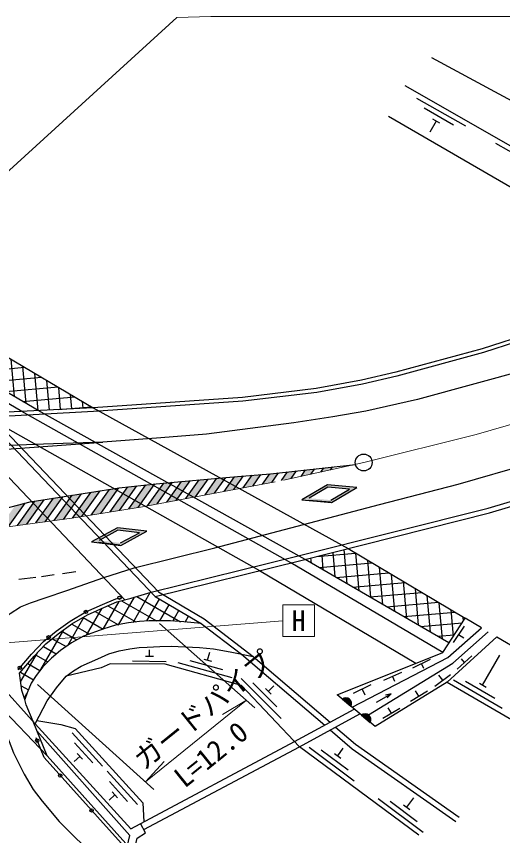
# Model space of a CAD drawing. Units: millimetres, scale not verified. Extents: x 40000 to 680000, y 20000 to 380000.
# Drawn here: x 434398 to 477586, y 241393 to 314183 of the extents above; entities that cross this region are included whole.
import ezdxf
from ezdxf.enums import TextEntityAlignment as Align

# ---------------------------------------------------------------- set-up
doc = ezdxf.new("R2010")
doc.units = ezdxf.units.MM
doc.header["$LTSCALE"] = 1000
doc.linetypes.add('CHAIN', pattern=[18.5, 12, -1.5, 3.5, -1.5])
for name, color, linetype, lineweight in [('M-BGD', 7, 'Continuous', 25), ('M-BGD-HTXT', 7, 'Continuous', 13), ('M-BMK', 2, 'CHAIN', 13), ('M-BMK-SRVR', 3, 'Continuous', 25), ('M-STR-HTXT', 7, 'Continuous', 13), ('M-STR-STR1', 1, 'Continuous', 25), ('M-STR-STRC', 7, 'Continuous', 25)]:
    doc.layers.add(name, color=color, linetype=linetype, lineweight=lineweight)
doc.styles.add('ＭＳ ゴシック', font='')
doc.styles.get('ＭＳ ゴシック').set_extended_font_data('MS Gothic')
pattern_1 = [(5, (-0, -0), (-87.1557, 996.1947), []), (95, (-0, -0), (-996.1947, -87.1557), [])]

msp = doc.modelspace()

# ---------------------------------------------------------------- hatches: boundary and pattern name
at = {"layer": 'M-BGD'}
h = msp.add_hatch(dxfattribs=at)
h.set_pattern_fill('USER', color=256, style=0, pattern_type=2)
h.set_pattern_definition(pattern_1)
h.paths.add_polyline_path([(436332, 279153), (441224, 279411), (420053, 291888), (418444, 289651)])
h = msp.add_hatch(dxfattribs=at)
h.set_pattern_fill('USER', color=256, style=0, pattern_type=2)
h.set_pattern_definition(pattern_1)
h.paths.add_polyline_path([(472821, 258515), (474272, 260707), (463854, 266900), (460039, 265940)])
h = msp.add_hatch(dxfattribs=at)
h.set_pattern_fill('USER', color=256, style=0, pattern_type=2)
h.set_pattern_definition([(60, (-0, -0), (-866.0254, 500), []), (150, (-0, -0), (-500, -866.0254), [])])
h.paths.add_polyline_path([(445344, 260420), (446205, 260477), (447179, 260487), (448099, 260464), (449265, 260376), (450797, 260229), (446711, 262652), (446361, 263019), (444583, 262501), (443330, 262153), (442159, 261665), (440707, 261006), (439335, 260196), (438106, 259323), (437022, 258420), (435965, 257328), (434684, 255825), (434755, 255167), (434895, 254297), (435162, 253482), (435354, 254074), (435712, 254946), (436144, 255609), (436744, 256380), (437511, 257161), (438301, 257850), (439299, 258522), (440372, 259110), (442155, 259758), (443215, 260080), (444369, 260288)])
for points in [[(463353, 253522, -0.82183), (464111, 252885)], [(465055, 252092, -0.82183), (465813, 251455)]]:
    msp.add_hatch(color=256, dxfattribs=at).paths.add_polyline_path(points)
at = {"layer": 'M-STR-STRC'}
for points in [[(457946, 272935), (458125, 272968), (458814, 273121), (459293, 273794), (458493, 273704)], [(460560, 273506), (460892, 273973), (460092, 273883), (459687, 273313)], [(462306, 273891), (462491, 274152), (461692, 274063), (461433, 273699)], [(449708, 271698), (450632, 272999), (451419, 273072), (450303, 271500), (450124, 271466), (449453, 271340)], [(452511, 273171), (452993, 273215), (452835, 272992), (452001, 271819), (451152, 271659), (452207, 273144)], [(454560, 273349), (453892, 272408), (453700, 272137), (452851, 271978), (453363, 272700), (453780, 273286), (454023, 273308)], [(454549, 272297), (455398, 272456), (456117, 273468), (455339, 273408)], [(456248, 272616), (457097, 272775), (457693, 273615), (456969, 273533), (456896, 273528)], [(443074, 272214), (443497, 272280), (443343, 272062), (441885, 270011), (441053, 269876), (442669, 272150)], [(445098, 272462), (444394, 271470), (443550, 270282), (442718, 270147), (443868, 271766), (444298, 272371)], [(446370, 272605), (446698, 272642), (446586, 272484), (445445, 270878), (445214, 270553), (444382, 270418), (444919, 271174), (445898, 272552)], [(447829, 272745), (448271, 272784), (448126, 272580), (447637, 271891), (446905, 270862), (446056, 270702), (447111, 272187), (447486, 272715)], [(449845, 272927), (449181, 271992), (448688, 271299), (448604, 271181), (447755, 271021), (448162, 271595), (448653, 272286), (449058, 272855)], [(440183, 271759), (439559, 270880), (439264, 270465), (438574, 269494), (437761, 269386), (438842, 270908), (439137, 271323), (439354, 271629)], [(441840, 272020), (440402, 269996), (440221, 269740), (439991, 269703), (439388, 269605), (439685, 270023), (439980, 270438), (441011, 271889)], [(435178, 270930), (434285, 270709), (432884, 268737), (433697, 268845)], [(436868, 271237), (436319, 270464), (435323, 269062), (434510, 268954), (435898, 270907), (436040, 271107)], [(438420, 271350), (437161, 269577), (436948, 269278), (436136, 269170), (436740, 270020), (437697, 271368), (438311, 271464)]]:
    msp.add_hatch(color=256, dxfattribs=at).paths.add_polyline_path(points)
h = msp.add_hatch(color=256, dxfattribs=at)
h.paths.add_polyline_path([(462019, 272554), (459762, 271215), (462377, 270995), (464635, 272334)])
h.paths.add_polyline_path([(463979, 272183), (462329, 271205), (460418, 271366), (462067, 272344)], flags=16)
h = msp.add_hatch(color=256, dxfattribs=at)
h.paths.add_polyline_path([(443381, 268753), (441076, 267498), (443682, 267182), (445987, 268437)])
h.paths.add_polyline_path([(445326, 268310), (443641, 267393), (441737, 267625), (443422, 268542)], flags=16)

# ---------------------------------------------------------------- linework, layer by layer
at = {"layer": 'M-BGD'}
for p, q in [((474310, 304422), (469968, 306901)), ((473219, 304527), (470613, 306015)), ((471997, 304706), (471389, 305054)), ((471693, 304880), (471135, 303903)), ((481331, 300414), (476989, 302893)), ((420053, 291888), (441224, 279411)), ((436332, 279153), (418444, 289651)), ((434884, 279077), (417916, 288917)), ((409308, 280994), (436071, 251324)), ((458761, 265623), (434884, 279077)), ((460039, 265940), (436332, 279153)), ((441224, 279411), (463854, 266900)), ((444023, 262346), (428552, 278648)), ((432731, 278043), (447026, 263047)), ((410039, 274047), (442082, 276343)), ((463854, 266900), (474272, 260707)), ((472821, 258515), (460039, 265940)), ((472263, 257672), (458761, 265623)), ((446711, 262652), (450797, 260229)), ((450797, 260229), (454399, 257517)), ((474164, 260001), (473188, 258549)), ((437120, 248489), (426303, 259765)), ((473676, 259275), (474143, 258961)), ((477077, 259043), (499387, 246101)), ((446215, 257341), (446224, 257904)), ((451378, 256984), (451573, 257686)), ((445865, 257346), (446565, 257336)), ((449812, 256953), (452702, 256148)), ((451041, 257078), (451715, 256890)), ((454399, 257517), (461787, 251205)), ((455436, 257303), (462257, 251460)), ((471162, 257041), (469583, 256286)), ((473557, 256189), (474859, 257358)), ((474208, 256773), (473921, 257093)), ((475792, 254770), (477335, 257431)), ((444709, 256913), (447709, 256869)), ((448728, 256788), (453544, 255446)), ((470373, 256663), (470557, 256278)), ((468603, 255898), (467012, 255169)), ((467808, 255534), (467997, 255120)), ((471575, 254659), (472966, 255722)), ((472271, 255191), (471929, 255637)), ((454378, 255353), (457903, 251806)), ((455402, 254961), (457517, 252833)), ((465882, 254796), (464316, 254014)), ((472673, 255018), (492235, 243674)), ((473213, 255225), (477538, 252717)), ((474304, 255112), (476899, 253607)), ((475524, 254925), (476130, 254574)), ((456532, 254463), (457026, 253966)), ((456779, 254214), (457257, 254689)), ((465099, 254405), (465350, 253902)), ((469406, 253332), (470900, 254245)), ((470153, 253789), (469860, 254269)), ((463353, 253522), (464111, 252885)), ((466374, 253261), (467680, 254000)), ((467680, 254000), (467196, 253875)), ((467680, 254000), (467323, 253650)), ((459106, 249747), (464412, 252632)), ((466957, 251820), (468465, 252708)), ((467711, 252264), (467426, 252748)), ((459532, 249296), (464906, 252217)), ((465055, 252092), (465813, 251455)), ((436071, 251324), (444563, 242003)), ((442053, 247558), (439365, 250520)), ((444563, 242003), (459106, 249747)), ((441182, 247848), (439569, 249625)), ((445715, 241937), (459532, 249296)), ((460390, 249247), (464410, 246274)), ((461462, 249014), (463874, 247230)), ((462935, 248484), (463430, 249152)), ((440043, 248434), (439526, 247965)), ((440278, 248175), (439807, 248693)), ((462654, 248692), (463217, 248276)), ((445151, 244145), (442462, 247107)), ((444280, 244435), (442667, 246212)), ((443140, 245021), (442625, 244554)), ((443375, 244762), (442905, 245280)), ((466532, 244705), (470520, 241689)), ((469069, 243914), (469702, 244752)), ((467601, 244460), (469993, 242651)), ((468789, 244126), (469348, 243703))]:
    msp.add_line(p, q, dxfattribs=at)
for points in [[(471268, 310531), (493325, 298627), (505338, 294683)], [(467454, 305310), (486598, 294216), (488323, 296940), (468920, 308017)], [(511101, 293829), (508470, 292754), (506182, 291860), (501810, 290191), (494445, 287564), (484590, 284311), (479873, 282832), (470027, 280130), (465448, 279108), (462497, 278598), (459036, 278076), (451272, 277067), (447230, 276735), (442082, 276343), (436811, 276174), (426136, 275745), (417709, 275429), (410002, 275172)], [(416895, 287497), (431470, 278753), (455983, 264938), (469871, 256708)], [(431645, 257620), (432302, 259166), (433086, 260330), (433848, 261114), (434761, 261712), (435640, 262086), (436953, 262528), (438878, 263162), (442165, 264317), (444868, 265195), (452011, 266960), (466662, 270827), (473636, 272614), (479997, 274463)], [(450797, 260229), (449265, 260376), (448099, 260464), (447179, 260487), (446205, 260477), (445344, 260420), (444369, 260288), (443215, 260080), (442155, 259758), (440372, 259110), (439299, 258522), (438301, 257850), (437511, 257161), (436744, 256380), (436144, 255609), (435712, 254946), (435354, 254074), (435162, 253482), (434895, 254297), (434755, 255167), (434684, 255825), (435965, 257328), (437022, 258420), (438106, 259323), (439335, 260196), (440707, 261006), (442159, 261665), (443330, 262153), (444583, 262501), (446361, 263019)], [(447026, 263047), (451076, 260645), (455436, 257303)], [(434553, 256134), (435743, 257530), (436818, 258641), (437923, 259561), (439172, 260448), (440569, 261272), (442040, 261940), (443232, 262437), (443549, 262525)], [(477077, 259043), (472673, 255018), (466255, 251084), (462902, 253901), (472263, 257672), (474272, 260707)], [(464210, 252802), (472735, 257228), (475718, 259849), (474272, 260707)], [(465298, 251888), (473176, 256707), (476317, 259494)], [(436071, 251324), (437129, 253366), (437949, 254531), (438825, 255557), (439458, 256026), (440163, 256446), (441620, 257106), (442623, 257548), (443519, 257800), (444461, 258002), (445290, 258097), (446023, 258144), (447137, 258210), (448146, 258221), (450672, 258104), (451904, 257986), (453397, 257725), (455436, 257303)], [(470158, 241439), (459532, 249296), (454406, 254730), (447603, 256623), (442718, 256654), (441931, 256301), (438825, 255557)], [(432631, 255138), (433014, 252317), (433529, 250382), (434148, 248746), (435081, 246866), (435898, 245486), (436692, 244440), (438194, 242649), (439754, 241067), (441291, 239716), (442382, 238922), (443867, 237892), (445971, 236638), (447772, 235697)], [(452353, 235835), (445155, 239535), (437120, 248489), (435877, 251540), (435264, 253002), (435162, 253482)], [(436222, 251616), (438354, 251268), (439626, 250902), (445620, 244297), (445723, 242620)], [(443163, 235836), (444464, 241396), (436215, 250710)], [(462272, 250786), (464209, 249112), (473440, 242636)], [(462742, 251041), (464517, 249507), (473727, 243045)], [(443959, 240418), (436862, 248327), (436152, 250068)], [(443758, 235649), (445137, 241170), (445868, 241648), (445433, 242466)]]:
    msp.add_lwpolyline(points, dxfattribs=at)
for centre in [(443549, 262525), (440569, 261272), (437264, 259012), (434704, 256311), (436249, 249830), (438295, 246730), (441076, 243631)]:
    msp.add_circle(centre, 150, dxfattribs=at)
for centre in [(463669, 253129), (465371, 251699)]:
    msp.add_arc(centre, 505, 331.13318, 128.79137, dxfattribs=at)
at = {"layer": 'M-BGD-HTXT'}
msp.add_line((432461, 258430), (458057, 260487), dxfattribs=at)
msp.add_lwpolyline([(458057, 261893), (460870, 261893), (460870, 259080), (458057, 259080)], close=True, dxfattribs=at)
at = {"layer": 'M-BMK'}
msp.add_lwpolyline([(292313, 270472), (317954, 269353), (364142, 267124), (376830, 266744), (385827, 266554), (396003, 266568), (402514, 266647), (413104, 267015), (420026, 267444), (431026, 268490), (439327, 269595), (445587, 270614), (458125, 272968), (465247, 274541), (475241, 277042), (482688, 279160), (494644, 283018), (505888, 287209), (514907, 290940), (525264, 295609), (533698, 299891), (542734, 304752), (558226, 313904)], dxfattribs=at)
at = {"layer": 'M-BMK-SRVR'}
msp.add_circle((465247, 274541), 750, dxfattribs=at)
at = {"layer": 'M-STR-HTXT'}
for p, q in [((410330, 279133), (448662, 314083)), ((448662, 314083), (451672, 314183)), ((451672, 314183), (483702, 314183)), ((447111, 260252), (455585, 252754)), ((436268, 254807), (446616, 245501)), ((445855, 246185), (454825, 253426)), ((454825, 253426), (452719, 252165)), ((445855, 246185), (447532, 247978))]:
    msp.add_line(p, q, dxfattribs=at)
at = {"layer": 'M-STR-STR1'}
msp.add_line((431238, 278884), (446711, 262652), dxfattribs=at)
for points in [[(501563, 293520), (495298, 291175), (484579, 287485), (475781, 284646), (468105, 282562), (465056, 281861), (461039, 281124), (454488, 280331), (441224, 279411), (431238, 278884)], [(501959, 293294), (495417, 290845), (484690, 287153), (475881, 284311), (468190, 282222), (465127, 281518), (461091, 280778), (454522, 279982), (441245, 279062), (431556, 278551)], [(446361, 263019), (459550, 266271), (476312, 270487), (487315, 273788), (497035, 276974), (504511, 279630), (512730, 282858), (517022, 284689)], [(446711, 262652), (459656, 265844), (476428, 270062), (487447, 273369), (497178, 276558), (504665, 279218), (512896, 282451), (517501, 284415)]]:
    msp.add_lwpolyline(points, dxfattribs=at)
at = {"layer": 'M-STR-STRC'}
for p, q in [((457946, 272935), (458493, 273704)), ((458814, 273121), (459293, 273794)), ((459687, 273313), (460092, 273883)), ((460560, 273506), (460892, 273973)), ((461433, 273699), (461692, 274063)), ((462306, 273891), (462491, 274152)), ((449453, 271340), (450632, 272999)), ((450303, 271500), (451419, 273072)), ((451152, 271659), (452207, 273144)), ((452001, 271819), (452993, 273215)), ((452851, 271978), (453780, 273286)), ((453700, 272137), (454560, 273349)), ((454549, 272297), (455339, 273408)), ((455398, 272456), (456117, 273468)), ((456248, 272616), (456896, 273528)), ((457097, 272775), (457693, 273615)), ((441885, 270011), (443497, 272280)), ((442718, 270147), (444298, 272371)), ((443550, 270282), (445098, 272462)), ((444382, 270418), (445898, 272552)), ((445214, 270553), (446698, 272642)), ((446056, 270702), (447486, 272715)), ((446905, 270862), (448271, 272784)), ((447755, 271021), (449058, 272855)), ((448604, 271181), (449845, 272927)), ((462019, 272554), (459762, 271215)), ((462067, 272344), (460418, 271366)), ((464635, 272334), (462019, 272554)), ((463979, 272183), (462067, 272344)), ((462377, 270995), (464635, 272334)), ((437761, 269386), (439354, 271629)), ((438574, 269494), (440183, 271759)), ((439388, 269605), (441011, 271889)), ((440221, 269740), (441840, 272020)), ((441053, 269876), (442669, 272150)), ((462329, 271205), (463979, 272183)), ((433697, 268845), (435178, 270930)), ((434510, 268954), (436040, 271107)), ((435323, 269062), (436868, 271237)), ((436136, 269170), (437697, 271368)), ((436948, 269278), (438526, 271498)), ((459762, 271215), (462377, 270995)), ((460379, 271208), (462290, 271046)), ((443381, 268753), (441076, 267498)), ((445987, 268437), (443381, 268753)), ((443422, 268542), (441737, 267625)), ((445326, 268310), (443422, 268542)), ((443641, 267393), (445326, 268310)), ((443682, 267182), (445987, 268437)), ((441076, 267498), (443682, 267182)), ((441692, 267468), (443596, 267237)), ((434629, 264190), (436139, 264355)), ((436618, 264429), (437755, 264597)), ((438487, 264686), (439673, 264874))]:
    msp.add_line(p, q, dxfattribs=at)
msp.add_lwpolyline([(428813, 268280), (432900, 270338), (433924, 270620), (435633, 271043), (443512, 272283), (446824, 272656), (448729, 272825), (452038, 273128), (454023, 273308), (456969, 273533), (464514, 274379)], dxfattribs=at)

# ---------------------------------------------------------------- texts
at = {"layer": 'M-BGD-HTXT', "style": 'ＭＳ ゴシック'}
msp.add_text('H', height=1833, dxfattribs=at).set_placement((459464, 260487), align=Align.MIDDLE_CENTER)
at = {"layer": 'M-STR-HTXT', "style": 'ＭＳ ゴシック'}
for s, p in [('ガードパイプ', (451910, 251431)), ('L=12.0', (452597, 247468))]:
    msp.add_text(s, height=1833, rotation=38.908, dxfattribs=at).set_placement(p, align=Align.BOTTOM_CENTER)

doc.saveas('drawing.dxf')
